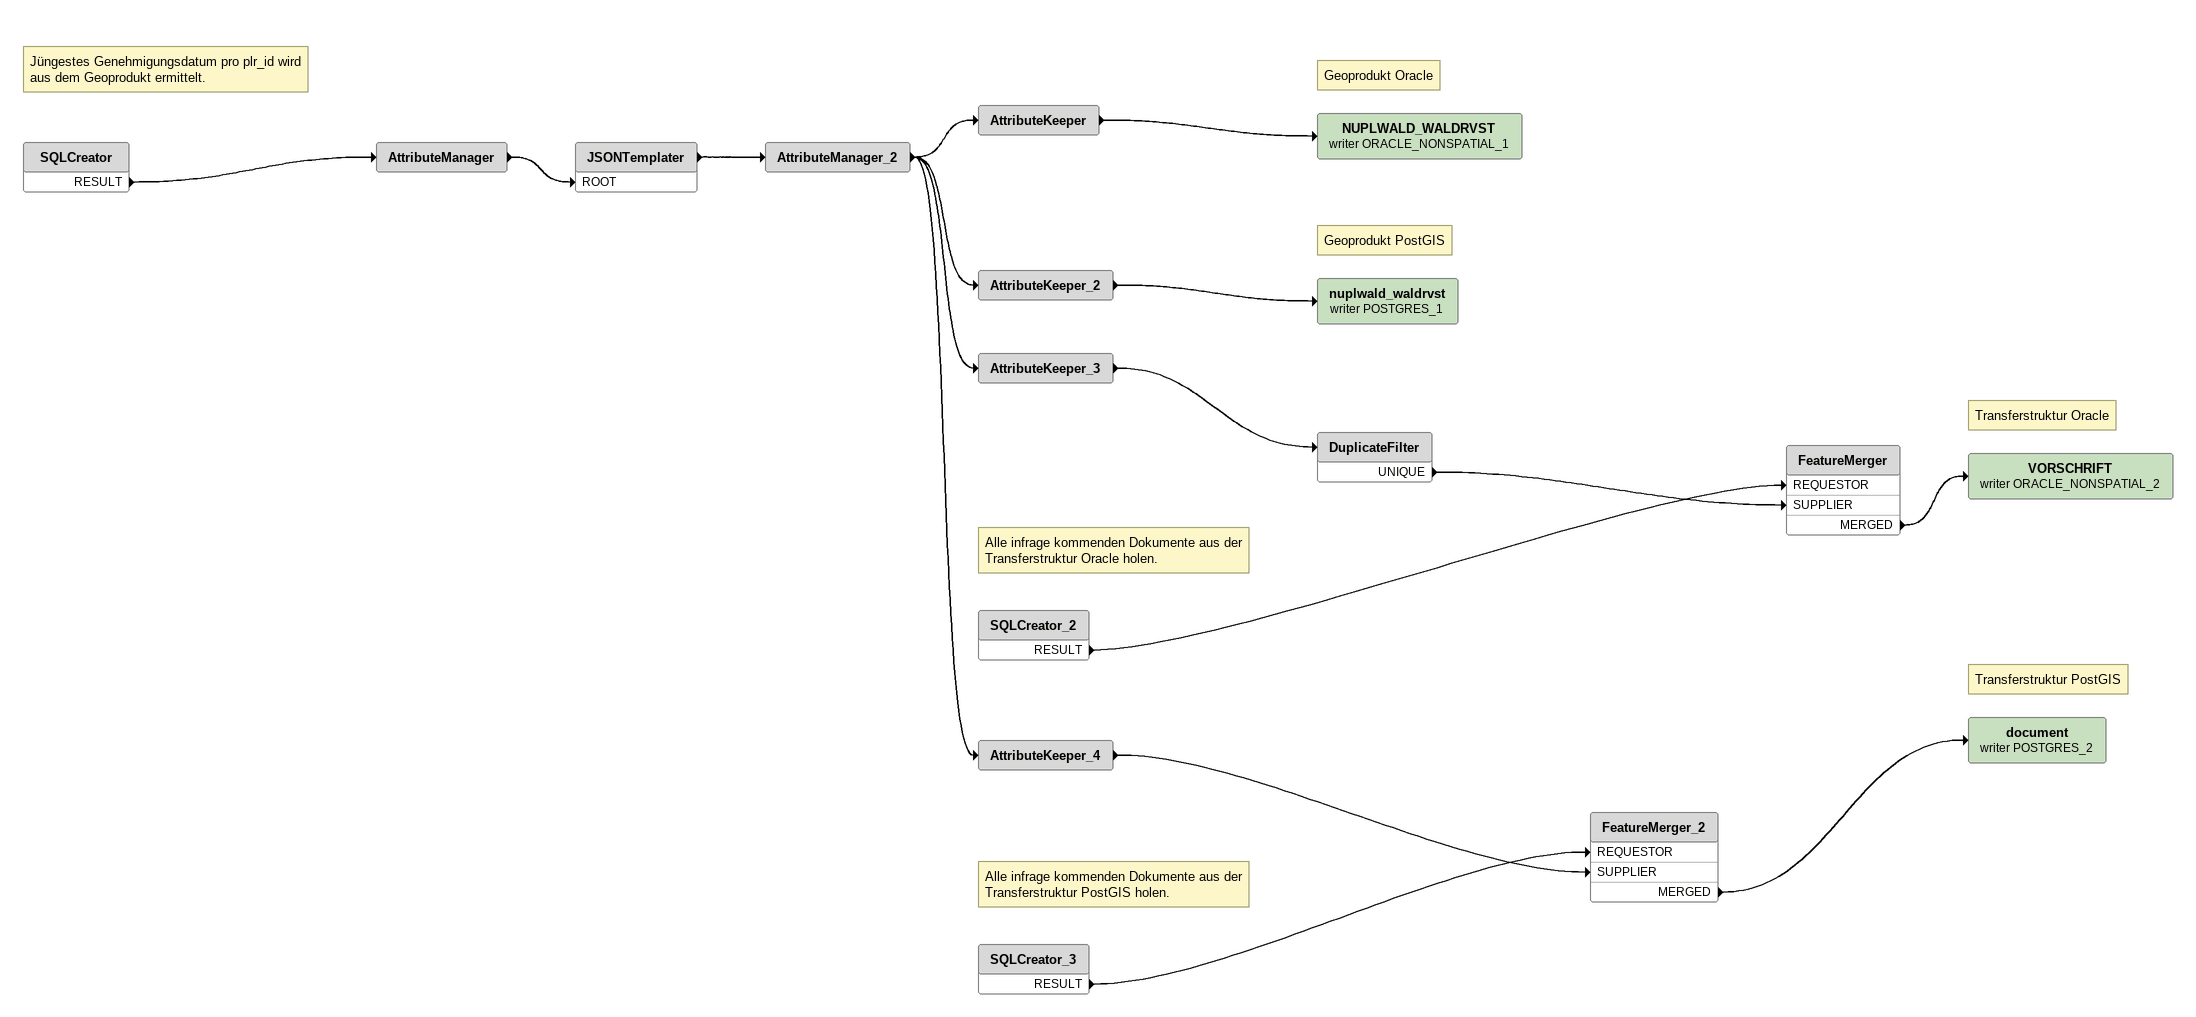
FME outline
Note: Jüngestes Genehmigungsdatum pro plr_id wird aus dem Geoprodukt ermittelt.
SQLCreator
    RESULT -> AttributeManager
AttributeManager
    -> JSONTemplater [ROOT]
JSONTemplater
    -> AttributeManager_2
AttributeManager_2
    -> AttributeKeeper
    -> AttributeKeeper_2
    -> AttributeKeeper_3
    -> AttributeKeeper_4
AttributeKeeper
    -> NUPLWALD_WALDRVST (writer ORACLE_NONSPATIAL_1)
Note: Geoprodukt Oracle
NUPLWALD_WALDRVST (writer ORACLE_NONSPATIAL_1)
AttributeKeeper_2
    -> nuplwald_waldrvst (writer POSTGRES_1)
Note: Geoprodukt PostGIS
nuplwald_waldrvst (writer POSTGRES_1)
AttributeKeeper_3
    -> DuplicateFilter
DuplicateFilter
    UNIQUE -> FeatureMerger [SUPPLIER]
AttributeKeeper_4
    -> FeatureMerger_2 [SUPPLIER]
Note: Alle infrage kommenden Dokumente aus der Transferstruktur Oracle holen.
SQLCreator_2
    RESULT -> FeatureMerger [REQUESTOR]
FeatureMerger
    MERGED -> VORSCHRIFT (writer ORACLE_NONSPATIAL_2)
Note: Transferstruktur Oracle
VORSCHRIFT (writer ORACLE_NONSPATIAL_2)
Note: Alle infrage kommenden Dokumente aus der Transferstruktur PostGIS holen.
SQLCreator_3
    RESULT -> FeatureMerger_2 [REQUESTOR]
FeatureMerger_2
    MERGED -> document (writer POSTGRES_2)
Note: Transferstruktur PostGIS
document (writer POSTGRES_2)
